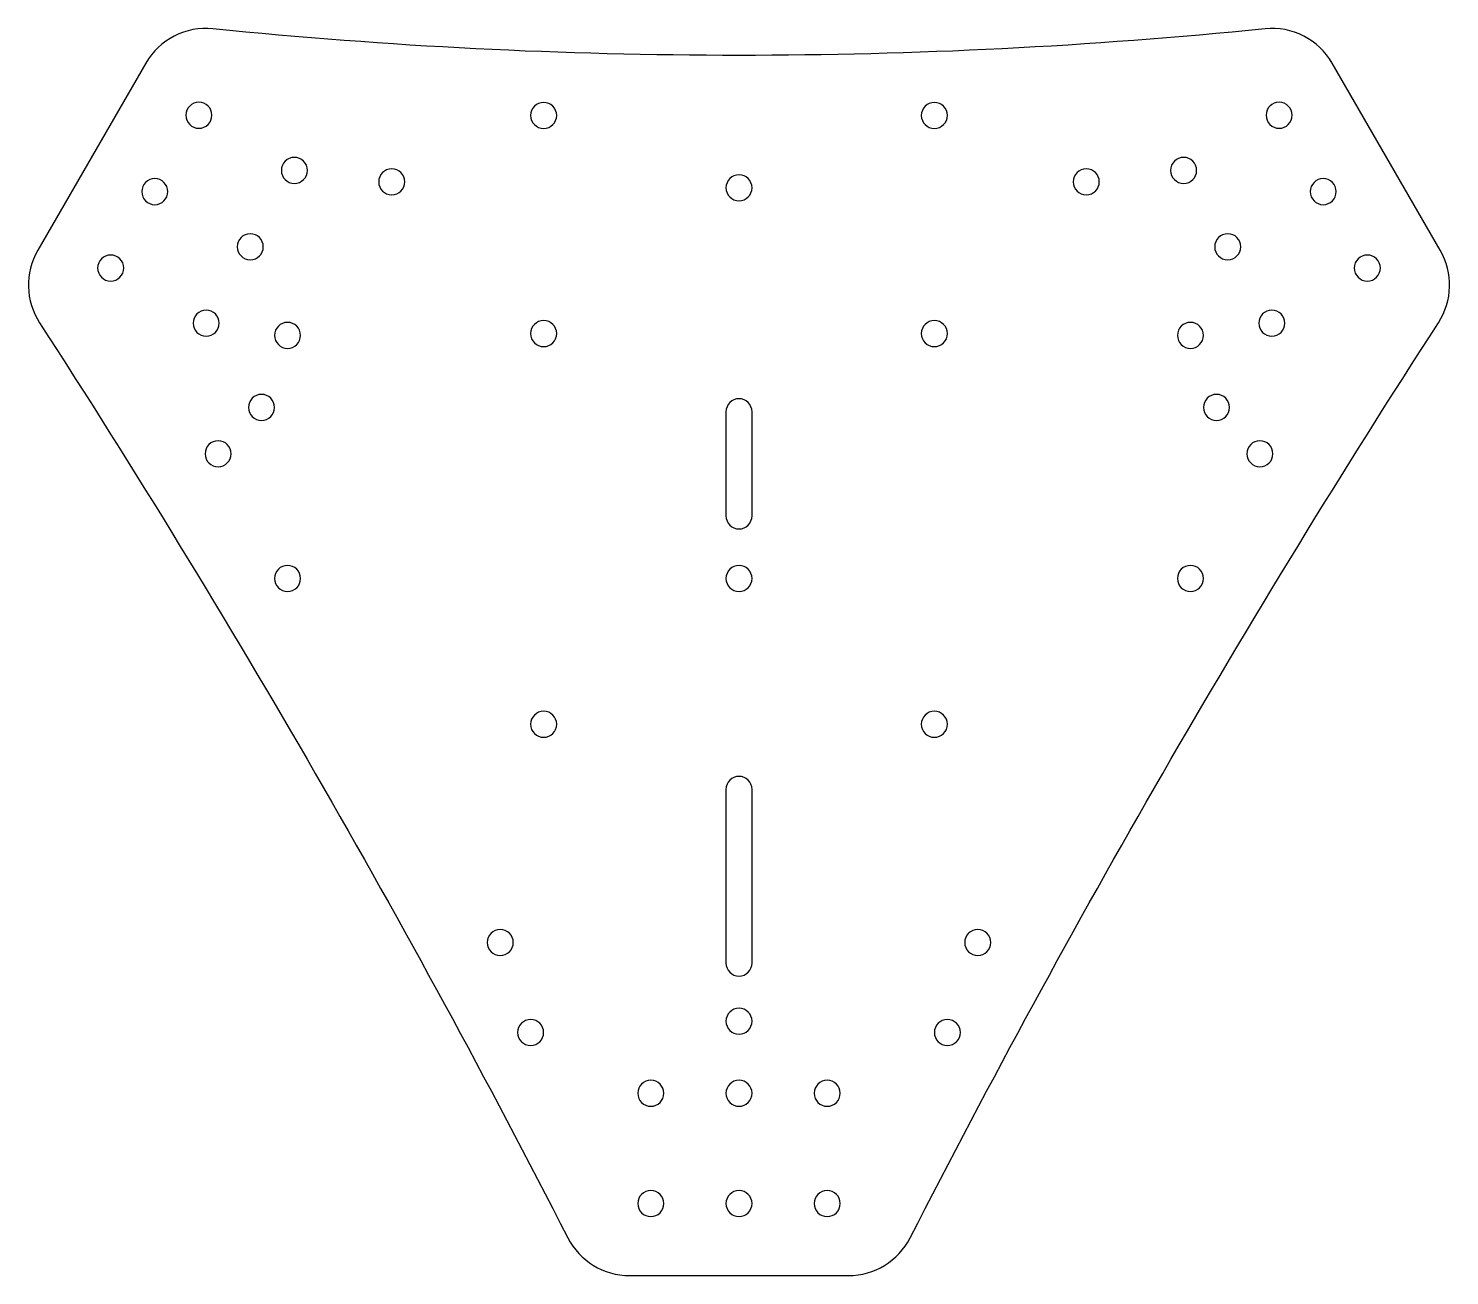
# Model space of a CAD drawing. Extents: x -82 to 82, y -86 to 58.
import ezdxf

# ---------------------------------------------------------------- set-up
doc = ezdxf.new("R2010")
doc.units = 0
doc.layers.add('1', color=7, linetype='CONTINUOUS')

msp = doc.modelspace()

# ---------------------------------------------------------------- linework, layer by layer
at = {"layer": '1', "color": 163, "linetype": 'CONTINUOUS'}
for p, q in [((-68.327888, 53.652626), (-80.775879, 32.092074)), ((80.775879, 32.092074), (68.327888, 53.652626)), ((-1.5, 13.5), (-1.5, 1.5)), ((1.5, 1.5), (1.5, 13.5)), ((-1.5, -30), (-1.5, -50)), ((1.5, -50), (1.5, -30)), ((-12.595388, -86), (12.595388, -86))]:
    msp.add_line(p, q, dxfattribs=at)
at = {"layer": '1', "color": 163, "linetype": 'CONTINUOUS', "extrusion": (0, 0, -1)}
for centre in [(62.212861, 47.650369), (22.5, 47.631397), (-22.5, 47.631397), (-62.212861, 47.650369), (51.214338, 41.300369), (-51.214338, 41.300369), (40, 39.980762), (-40, 39.980762), (67.292861, 38.851551), (0, 39.296898), (-67.292861, 38.851551), (56.294338, 32.501551), (-56.294338, 32.501551), (72.372861, 30.052733), (-72.372861, 30.052733), (61.374338, 23.702733), (-61.374338, 23.702733), (52, 22.296898), (22.5, 22.5), (-22.5, 22.5), (-52, 22.296898), (55, 14), (-55, 14), (60, 8.660254), (-60, 8.660254), (52, -5.703102), (0, -5.703102), (-52, -5.703102), (22.5, -22.5), (-22.5, -22.5), (27.5, -47.631397), (-27.5, -47.631397), (0, -56.703102), (24, -58), (-24, -58), (10.16, -65.003102), (0, -65.003102), (-10.16, -65.003102), (10.16, -77.703102), (0, -77.703102), (-10.16, -77.703102)]:
    msp.add_circle(centre, 1.5, dxfattribs=at)
at = {"layer": '1', "color": 163, "linetype": 'CONTINUOUS'}
for centre, radius, start, end in [((-61.399685, 49.652626), 8, 84.20403, 150), ((61.399685, 49.652626), 8, 30, 95.79597), ((-73.847675, 28.092074), 8, 150, 212.90646), ((73.847675, 28.092074), 8, 327.09354, 30), ((0, 13.5), 1.5, 0, 180), ((0, 1.5), 1.5, 180, 0), ((0, -30), 1.5, 0, 180), ((0, -50), 1.5, 180, 0), ((-12.595388, -78), 8, 207.09354, 270), ((12.595388, -78), 8, 270, 332.90646)]:
    msp.add_arc(centre, radius, start, end, dxfattribs=at)
at = {"layer": '1', "color": 163, "linetype": 'CONTINUOUS', "extrusion": (0, 0, -1)}
for centre, radius, start, end in [((0, 654.544416), 600, 264.20403, 275.79597), ((1088.03449, -628.177006), 1200, 147.09354, 152.90646), ((-1088.03449, -628.177006), 1200, 27.09354, 32.90646)]:
    msp.add_arc(centre, radius, start, end, dxfattribs=at)

doc.saveas('drawing.dxf')
